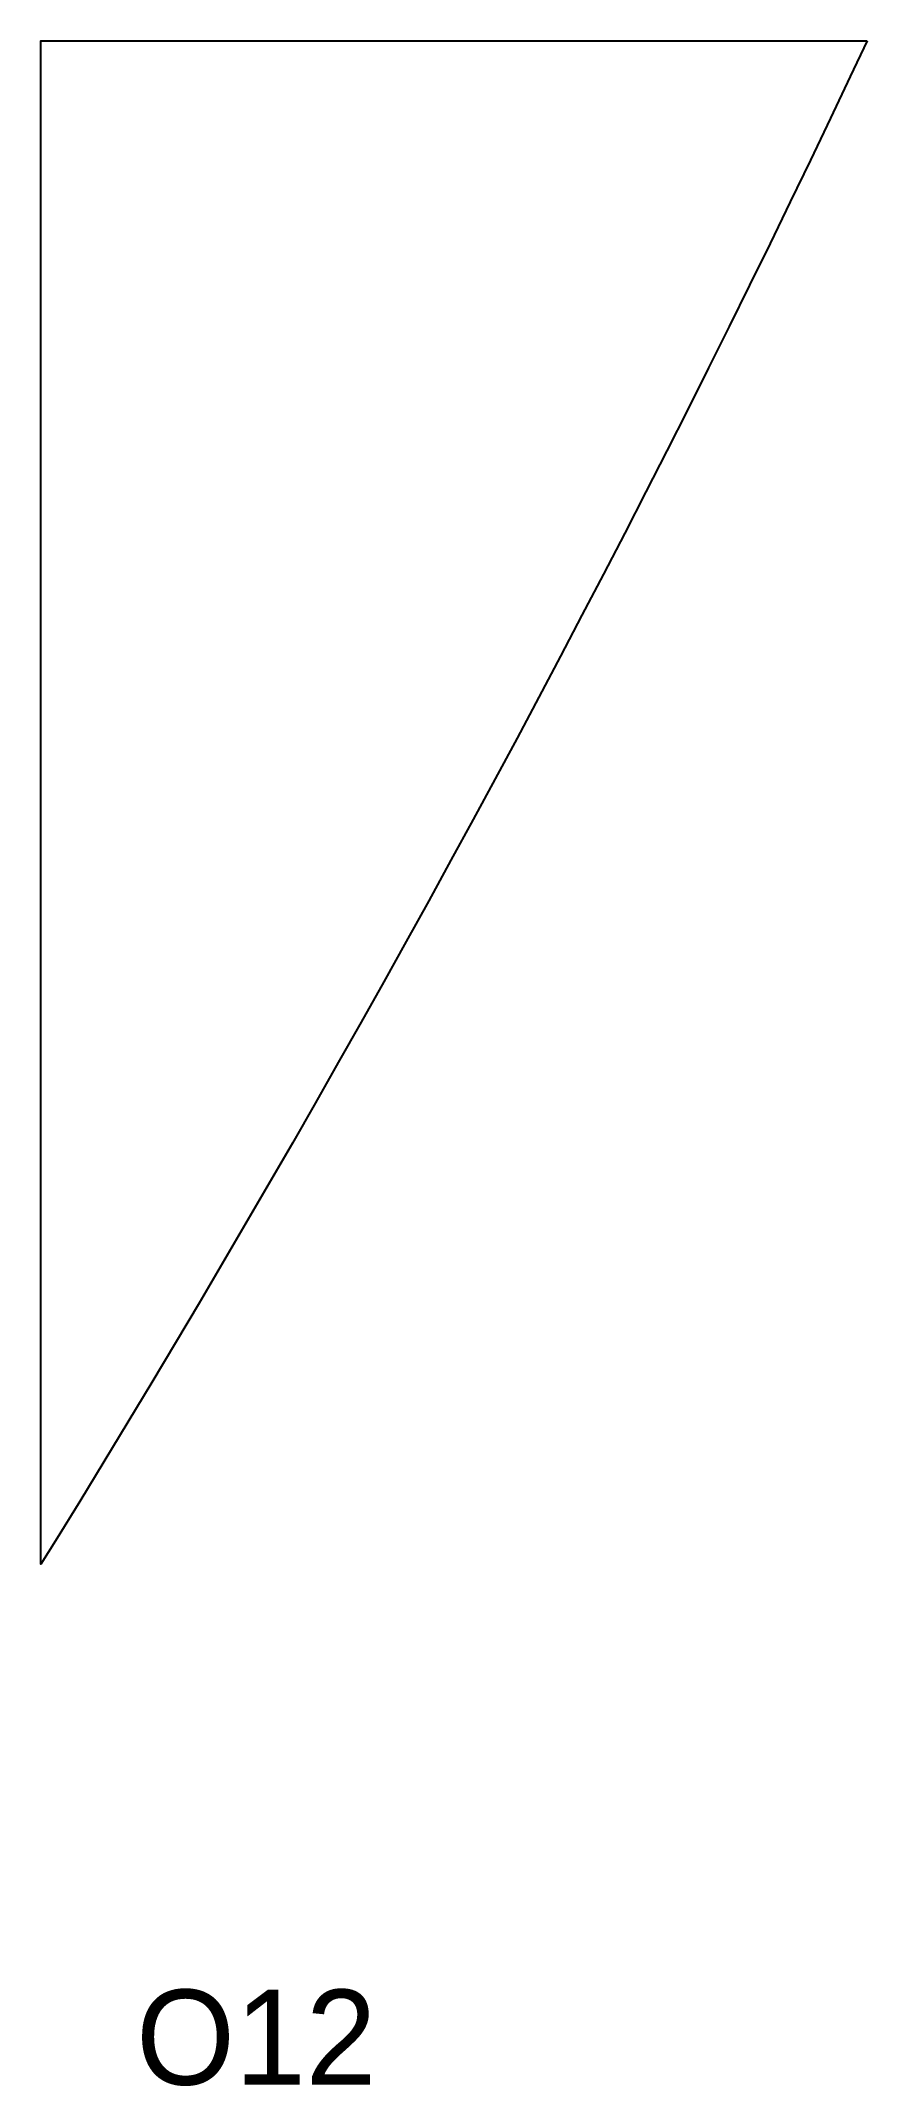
# Model space of a CAD drawing. Header units: millimetres. Extents: x 0 to 347, y 39 to 900.
import ezdxf

# ---------------------------------------------------------------- set-up
doc = ezdxf.new("R2010")
doc.units = ezdxf.units.MM
doc.layers.add('CUT', color=1, linetype='Continuous')
doc.layers.add('ID', color=3, linetype='Continuous')

msp = doc.modelspace()

# ---------------------------------------------------------------- linework, layer by layer
at = {"layer": 'CUT'}
msp.add_lwpolyline([(347.39, 900), (340.33, 885.03), (331.98, 867.43), (323.57, 849.85), (315.1, 832.31), (306.58, 814.79), (298.01, 797.29), (289.39, 779.82), (280.71, 762.38), (271.97, 744.97), (263.19, 727.58), (254.35, 710.22), (245.46, 692.89), (236.51, 675.58), (227.51, 658.3), (218.46, 641.05), (209.36, 623.83), (200.2, 606.63), (190.99, 589.46), (181.73, 572.32), (172.41, 555.21), (163.05, 538.13), (153.63, 521.08), (144.15, 504.06), (134.63, 487.06), (125.05, 470.1), (115.42, 453.16), (105.74, 436.25), (96.01, 419.38), (86.23, 402.53), (76.39, 385.71), (66.51, 368.93), (56.57, 352.17), (46.58, 335.45), (36.54, 318.75), (26.44, 302.09), (16.3, 285.46), (6.11, 268.86), (0, 258.98), (0, 900), (347.39, 900)], close=True, dxfattribs=at)

# ---------------------------------------------------------------- texts
at = {"layer": 'ID'}
msp.add_text('O12', height=40, dxfattribs=at).set_placement((40, 40))

doc.saveas('drawing.dxf')
